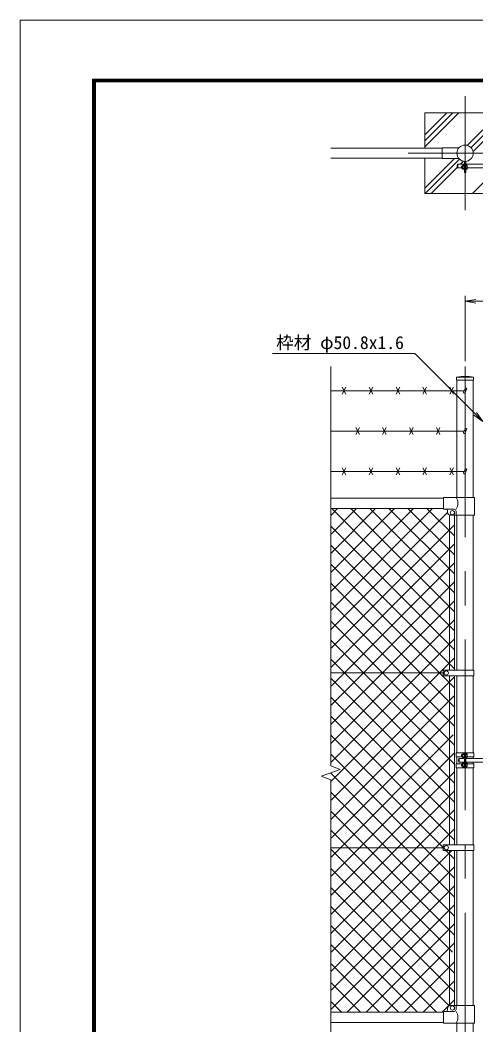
# Model space of a CAD drawing. Units: millimetres, scale not verified. Extents: x -4200 to 4200, y -2970 to 2970.
# Drawn here: x -4200 to -2504, y -768 to 2970 of the extents above; entities that cross this region are included whole.
import ezdxf
from ezdxf.enums import TextEntityAlignment as Align

# ---------------------------------------------------------------- set-up
doc = ezdxf.new("R2010")
doc.units = ezdxf.units.MM
doc.header["$LTSCALE"] = 20
doc.linetypes.add('USER1', pattern=[50.8, 31.75, -6.35, 6.35, -6.35])
for name, color, linetype, lineweight in [('0-2_D-BMK', 2, 'USER1', 13), ('0-3_D-STR1', 1, 'Continuous', 18), ('0-5_D-DCR-HCH', 7, 'Continuous', 9), ('0-6_D-STR3', 3, 'Continuous', 13), ('0-7_0', 7, 'Continuous', 9), ('0-8_D-STR-DIM', 7, 'Continuous', 9), ('0-9_D-STR-TXT', 7, 'Continuous', 9), ('0-A_D-STR2', 7, 'Continuous', 9), ('0-B_D-TTL', 7, 'Continuous', 9)]:
    doc.layers.add(name, color=color, linetype=linetype, lineweight=lineweight)
doc.styles.add('ＭＳ ゴシック', font='')
doc.styles.get('ＭＳ ゴシック').set_extended_font_data('MS Gothic')

# ---------------------------------------------------------------- blocks, each defined once
blk = doc.blocks.new('_Open')
at = {"layer": '0-7_0'}
blk.add_line((-20, 3.33), (0, 0), dxfattribs=at)
blk.add_lwpolyline([(-20, -3.33), (0, 0), (-20, 0)], dxfattribs=at)
blk = doc.blocks.new('MLeader6')
at = {"layer": '0-8_D-STR-DIM'}
blk.add_line((-2501.78, 1510.15), (-2478.21, 1477.16), dxfattribs=at)
for points in [[(-2506.49, 1505.44), (-2731.16, 1730.11), (-3253.23, 1730.11), (-3260.43, 1730.11)], [(-2511.21, 1500.73), (-2478.21, 1477.16), (-2506.49, 1505.44)]]:
    blk.add_lwpolyline(points, dxfattribs=at)

msp = doc.modelspace()

# ---------------------------------------------------------------- linework, layer by layer
at = {"layer": '0-2_D-BMK'}
for p, q in [((-2544.32, 2262.72), (-2544.32, 2686.99)), ((-2332.19, 2474.85), (-2756.45, 2474.85)), ((-2544.32, 1681.52), (-2544.32, -1188.63))]:
    msp.add_line(p, q, dxfattribs=at)
at = {"layer": '0-3_D-STR1'}
for p, q in [((-2629.32, 2493.85), (-3044.32, 2493.85)), ((-2629.32, 2455.85), (-3044.32, 2455.85)), ((-2512.87, 1641.37), (-2575.77, 1641.37)), ((-2575.77, 1641.37), (-2575.77, 1630.37)), ((-2512.87, 1630.37), (-2575.77, 1630.37)), ((-2574.57, 1630.37), (-2574.57, 1194.37)), ((-2514.07, 1630.37), (-2514.07, 1194.37)), ((-2512.87, 1630.37), (-2512.87, 1641.37)), ((-2624.32, 1191.37), (-3044.32, 1191.37)), ((-2624.32, 1153.37), (-3044.32, 1153.37)), ((-2602.82, 1129), (-2602.82, 551.87)), ((-2583.82, 1128.37), (-2583.82, 551.87)), ((-2574.57, 1128.37), (-2574.57, 551.87)), ((-2514.07, 1128.37), (-2514.07, 551.87)), ((-2602.82, 530.87), (-2602.82, -98.13)), ((-2583.82, 530.87), (-2583.82, 209.87)), ((-2574.57, 530.87), (-2574.57, 243.87)), ((-2514.07, 530.87), (-2514.07, 243.87)), ((-2574.57, 228.87), (-2574.57, 203.87)), ((-2514.07, 228.87), (-2514.07, 222.87)), ((-2583.82, 209.87), (-2583.82, -98.13)), ((-2574.57, 209.87), (-2574.57, 203.87)), ((-2574.57, 188.87), (-2574.57, -98.13)), ((-2514.07, 209.87), (-2514.07, 203.87)), ((-2514.07, 188.87), (-2514.07, -98.13)), ((-2602.82, -119.13), (-2602.82, -696.27)), ((-2583.82, -119.13), (-2583.82, -695.63)), ((-2574.57, -119.13), (-2574.57, -695.63)), ((-2514.07, -119.13), (-2514.07, -695.63)), ((-2624.32, -720.63), (-3044.32, -720.63)), ((-2624.32, -758.63), (-3044.32, -758.63)), ((-2574.57, -761.63), (-2574.57, -1158.63)), ((-2514.07, -761.63), (-2514.07, -1158.63))]:
    msp.add_line(p, q, dxfattribs=at)
msp.add_circle((-2544.32, 2474.85), 30.25, dxfattribs=at)
msp.add_arc((-2544.32, 1478.02), 166.35, 79.10214, 100.89786, dxfattribs=at)
at = {"layer": '0-5_D-DCR-HCH'}
for p, q in [((-2694.32, 2498.63), (-2568.1, 2624.85)), ((-2694.32, 2520.73), (-2590.2, 2624.85)), ((-2694.32, 2542.83), (-2612.3, 2624.85)), ((-2534.65, 2504.68), (-2414.47, 2624.85)), ((-2521.2, 2496.03), (-2394.32, 2622.91)), ((-2513.68, 2481.46), (-2394.32, 2600.81)), ((-2694.32, 2345), (-2584.17, 2455.15)), ((-2692.37, 2324.85), (-2564.72, 2452.51)), ((-2561.48, 2433.65), (-2550.92, 2444.21)), ((-2670.28, 2324.85), (-2573.19, 2421.94)), ((-2516.65, 2324.85), (-2420.85, 2420.65))]:
    msp.add_line(p, q, dxfattribs=at)
at = {"layer": '0-6_D-STR3'}
for p, q in [((-2629.32, 2455.15), (-2567.28, 2455.15)), ((-2573.72, 2430.65), (-2573.72, 2423.65)), ((-2570.72, 2433.65), (-2546.67, 2433.65)), ((-2570.72, 2433.65), (-2570.72, 2420.65)), ((-2548.27, 2430.23), (-2553.17, 2430.23)), ((-2548.27, 2431.23), (-2548.27, 2414.23)), ((-2546.67, 2431.23), (-2548.27, 2431.23)), ((-2546.67, 2443.59), (-2546.67, 2402.73)), ((-2544.37, 2443.5), (-2544.37, 2402.73)), ((-2542.07, 2443.58), (-2542.07, 2402.73)), ((-2542.07, 2433.65), (-2413.72, 2433.65)), ((-2542.07, 2431.63), (-2542.07, 2413.83)), ((-2542.07, 2430.23), (-2537.17, 2430.23)), ((-2570.72, 2420.65), (-2558.07, 2420.65)), ((-2558.07, 2426.05), (-2557.4, 2426.73)), ((-2558.07, 2426.05), (-2558.07, 2419.4)), ((-2553.77, 2426.05), (-2558.07, 2426.05)), ((-2553.77, 2419.4), (-2558.07, 2419.4)), ((-2558.07, 2419.4), (-2557.4, 2418.73)), ((-2553.77, 2426.73), (-2557.4, 2426.73)), ((-2557.4, 2426.73), (-2557.4, 2418.73)), ((-2553.77, 2418.73), (-2557.4, 2418.73)), ((-2553.77, 2428.55), (-2553.77, 2416.95)), ((-2548.27, 2426.73), (-2553.17, 2426.73)), ((-2548.27, 2418.73), (-2553.17, 2418.73)), ((-2548.27, 2415.23), (-2553.17, 2415.23)), ((-2546.67, 2414.23), (-2548.27, 2414.23)), ((-2542.07, 2402.73), (-2546.67, 2402.73)), ((-2542.07, 2426.73), (-2537.17, 2426.73)), ((-2542.07, 2418.73), (-2537.17, 2418.73)), ((-2542.07, 2415.23), (-2537.17, 2415.23)), ((-2536.57, 2428.55), (-2536.57, 2416.95)), ((-2536.57, 2420.65), (-2413.72, 2420.65)), ((-3044.32, 1591.37), (-2547.63, 1591.37)), ((-2987.61, 1604.78), (-3001.03, 1577.95)), ((-2987.61, 1577.95), (-3001.03, 1604.78)), ((-2887.61, 1604.78), (-2901.03, 1577.95)), ((-2887.61, 1577.95), (-2901.03, 1604.78)), ((-2787.61, 1604.78), (-2801.03, 1577.95)), ((-2787.61, 1577.95), (-2801.03, 1604.78)), ((-2687.61, 1604.78), (-2701.03, 1577.95)), ((-2687.61, 1577.95), (-2701.03, 1604.78)), ((-2587.61, 1604.78), (-2601.03, 1577.95)), ((-2587.61, 1577.95), (-2601.03, 1604.78)), ((-2543.89, 1599.4), (-2549.84, 1586.64)), ((-2538.45, 1596.86), (-2544.4, 1584.1)), ((-3044.32, 1441.37), (-2547.63, 1441.37)), ((-2937.61, 1454.78), (-2951.03, 1427.95)), ((-2937.61, 1427.95), (-2951.03, 1454.78)), ((-2837.61, 1454.78), (-2851.03, 1427.95)), ((-2837.61, 1427.95), (-2851.03, 1454.78)), ((-2737.61, 1454.78), (-2751.03, 1427.95)), ((-2737.61, 1427.95), (-2751.03, 1454.78)), ((-2637.61, 1454.78), (-2651.03, 1427.95)), ((-2637.61, 1427.95), (-2651.03, 1454.78)), ((-2543.89, 1449.4), (-2549.84, 1436.64)), ((-2538.45, 1446.86), (-2544.4, 1434.1)), ((-3044.32, 1291.37), (-2547.63, 1291.37)), ((-2987.61, 1304.78), (-3001.03, 1277.95)), ((-2987.61, 1277.95), (-3001.03, 1304.78)), ((-2887.61, 1304.78), (-2901.03, 1277.95)), ((-2887.61, 1277.95), (-2901.03, 1304.78)), ((-2787.61, 1304.78), (-2801.03, 1277.95)), ((-2787.61, 1277.95), (-2801.03, 1304.78)), ((-2687.61, 1304.78), (-2701.03, 1277.95)), ((-2687.61, 1277.95), (-2701.03, 1304.78)), ((-2587.61, 1304.78), (-2601.03, 1277.95)), ((-2587.61, 1277.95), (-2601.03, 1304.78)), ((-2543.89, 1299.4), (-2549.84, 1286.64)), ((-2538.45, 1296.86), (-2544.4, 1284.1)), ((-2509.62, 1194.37), (-2624.32, 1194.37)), ((-2624.32, 1150.37), (-2624.32, 1194.37)), ((-2509.62, 1128.37), (-2509.62, 1194.37)), ((-2584.72, 1150.37), (-2624.32, 1150.37)), ((-2609.32, 1138.37), (-2609.32, 1143.37)), ((-2509.62, 1128.37), (-2599.32, 1128.37)), ((-2577.72, 1128.37), (-2577.72, 1143.37)), ((-2626.32, 541.37), (-3044.32, 541.37)), ((-2626.32, 530.87), (-2626.32, 551.87)), ((-2626.32, 551.87), (-2511.52, 551.87)), ((-2626.32, 530.87), (-2511.52, 530.87)), ((-2511.52, 530.87), (-2511.52, 551.87)), ((-2576.87, 243.87), (-2511.77, 243.87)), ((-2576.87, 243.87), (-2576.87, 228.87)), ((-2576.87, 228.87), (-2553.72, 228.87)), ((-2558.02, 237.19), (-2557.35, 237.87)), ((-2558.02, 237.19), (-2558.02, 230.54)), ((-2553.72, 237.19), (-2558.02, 237.19)), ((-2558.02, 230.54), (-2557.35, 229.87)), ((-2553.72, 230.54), (-2558.02, 230.54)), ((-2553.72, 237.87), (-2557.35, 237.87)), ((-2557.35, 237.87), (-2557.35, 229.87)), ((-2553.72, 229.87), (-2557.35, 229.87)), ((-2553.72, 239.69), (-2553.72, 228.09)), ((-2548.22, 241.37), (-2553.12, 241.37)), ((-2548.22, 237.87), (-2553.12, 237.87)), ((-2548.22, 229.87), (-2553.12, 229.87)), ((-2548.22, 226.37), (-2553.12, 226.37)), ((-2546.62, 242.37), (-2548.22, 242.37)), ((-2548.22, 242.37), (-2548.22, 225.37)), ((-2546.62, 225.37), (-2548.22, 225.37)), ((-2546.62, 243.87), (-2546.62, 188.87)), ((-2544.32, 243.87), (-2544.32, 188.87)), ((-2542.02, 243.87), (-2542.02, 188.87)), ((-2542.02, 242.77), (-2542.02, 224.97)), ((-2542.02, 241.37), (-2537.12, 241.37)), ((-2542.02, 237.87), (-2537.12, 237.87)), ((-2542.02, 229.87), (-2537.12, 229.87)), ((-2542.02, 226.37), (-2537.12, 226.37)), ((-2536.52, 239.69), (-2536.52, 228.09)), ((-2536.52, 228.87), (-2511.77, 228.87)), ((-2511.77, 243.87), (-2511.77, 228.87)), ((-2576.87, 203.87), (-2553.72, 203.87)), ((-2576.87, 188.87), (-2576.87, 203.87)), ((-2576.87, 188.87), (-2511.77, 188.87)), ((-2568.92, 219.87), (-2568.92, 212.87)), ((-2565.92, 222.87), (-2546.62, 222.87)), ((-2565.92, 222.87), (-2565.92, 209.87)), ((-2565.92, 209.87), (-2546.62, 209.87)), ((-2558.02, 202.19), (-2557.35, 202.87)), ((-2553.72, 202.19), (-2558.02, 202.19)), ((-2558.02, 195.54), (-2558.02, 202.19)), ((-2553.72, 195.54), (-2558.02, 195.54)), ((-2558.02, 195.54), (-2557.35, 194.87)), ((-2557.35, 194.87), (-2557.35, 202.87)), ((-2553.72, 202.87), (-2557.35, 202.87)), ((-2553.72, 194.87), (-2557.35, 194.87)), ((-2553.72, 193.05), (-2553.72, 204.65)), ((-2548.22, 206.37), (-2553.12, 206.37)), ((-2548.22, 202.87), (-2553.12, 202.87)), ((-2548.22, 194.87), (-2553.12, 194.87)), ((-2548.22, 191.37), (-2553.12, 191.37)), ((-2548.22, 190.37), (-2548.22, 207.37)), ((-2546.62, 207.37), (-2548.22, 207.37)), ((-2546.62, 190.37), (-2548.22, 190.37)), ((-2542.02, 222.87), (-2413.67, 222.87)), ((-2542.02, 209.87), (-2413.67, 209.87)), ((-2542.02, 206.37), (-2537.12, 206.37)), ((-2542.02, 202.87), (-2537.12, 202.87)), ((-2542.02, 194.87), (-2537.12, 194.87)), ((-2542.02, 191.37), (-2537.12, 191.37)), ((-2536.62, 203.87), (-2511.77, 203.87)), ((-2536.52, 204.69), (-2536.52, 193.09)), ((-2511.77, 188.87), (-2511.77, 203.87)), ((-2626.32, -108.63), (-3044.32, -108.63)), ((-2626.32, -119.13), (-2626.32, -98.13)), ((-2626.32, -98.13), (-2511.52, -98.13)), ((-2511.52, -119.13), (-2511.52, -98.13)), ((-2626.32, -119.13), (-2511.52, -119.13)), ((-2609.32, -705.63), (-2609.32, -710.63)), ((-2508.62, -695.63), (-2599.32, -695.63)), ((-2577.72, -695.63), (-2577.72, -710.63)), ((-2508.62, -695.63), (-2508.62, -761.63)), ((-2584.72, -717.63), (-2624.32, -717.63)), ((-2624.32, -717.63), (-2624.32, -761.63)), ((-2508.62, -761.63), (-2624.32, -761.63))]:
    msp.add_line(p, q, dxfattribs=at)
msp.add_lwpolyline([(-2629.32, 2455.15), (-2629.32, 2494.55), (-2567.28, 2494.55)], dxfattribs=at)
for centre in [(-2591.32, 1137.37), (-2614.32, 541.37), (-2614.32, -108.63), (-2591.32, -704.63)]:
    msp.add_circle(centre, 8, dxfattribs=at)
for centre, radius, start, end in [((-2570.72, 2430.65), 3, 90, 180), ((-2550.92, 2428.48), 2.85, 142.09851, 217.90149), ((-2539.42, 2428.48), 2.85, 322.09851, 37.90149), ((-2570.72, 2423.65), 3, 180, 270), ((-2540.14, 2422.73), 13.63, 162.93847, 197.06153), ((-2550.92, 2416.98), 2.85, 142.14171, 217.85829), ((-2550.21, 2422.73), 13.63, 342.93847, 17.06153), ((-2539.42, 2416.98), 2.85, 322.14171, 37.85829), ((-2547.12, 1585.37), 3, 154.99707, 334.99524), ((-2541.17, 1598.13), 3, 334.99524, 154.99707), ((-2547.12, 1435.37), 3, 154.99707, 334.99524), ((-2541.17, 1448.13), 3, 334.99524, 154.99707), ((-2547.12, 1285.37), 3, 154.99707, 334.99524), ((-2541.17, 1298.13), 3, 334.99524, 154.99707), ((-2611.94, 1172.37), 40.68, 327.25964, 32.74036), ((-2616.32, 1143.37), 7, 0, 90), ((-2599.32, 1138.37), 10, 180, 270), ((-2584.72, 1143.37), 7, 0, 90), ((-2550.87, 239.62), 2.85, 142.09851, 217.90149), ((-2540.09, 233.87), 13.63, 162.93847, 197.06153), ((-2550.87, 228.12), 2.85, 142.14171, 217.85829), ((-2550.16, 233.87), 13.63, 342.93847, 17.06153), ((-2539.37, 239.62), 2.85, 322.09851, 37.90149), ((-2539.37, 228.12), 2.85, 322.14171, 37.85829), ((-2565.92, 219.87), 3, 90, 180), ((-2565.92, 212.87), 3, 180, 270), ((-2550.87, 204.62), 2.85, 142.14171, 217.85829), ((-2540.09, 198.87), 13.63, 162.93847, 197.06153), ((-2550.87, 193.12), 2.85, 142.09851, 217.90149), ((-2550.16, 198.87), 13.63, 342.93847, 17.06153), ((-2539.37, 204.62), 2.85, 322.09851, 37.90149), ((-2539.37, 193.12), 2.85, 322.14171, 37.85829), ((-2599.32, -705.63), 10, 90, 180), ((-2616.32, -710.63), 7, 270, 0), ((-2584.72, -710.63), 7, 270, 0), ((-2611.94, -739.63), 40.68, 327.25964, 32.74036)]:
    msp.add_arc(centre, radius, start, end, dxfattribs=at)
at = {"layer": '0-7_0'}
for p in [(-2694.32, 2493.85), (-2394.32, 2624.85)]:
    msp.add_line(p, (-2694.32, 2624.85), dxfattribs=at)
msp.add_lwpolyline([(-2394.32, 2324.85), (-2694.32, 2324.85), (-2694.32, 2455.85)], dxfattribs=at)
at = {"layer": '0-8_D-STR-DIM'}
for p, q in [((-2544.32, 1701.52), (-2544.32, 1944.03)), ((-2504.32, 1924.03), (-1584.32, 1924.03)), ((-3044.32, 1681.52), (-3044.32, 195.59)), ((-3009.08, 182.77), (-3044.32, 195.59)), ((-3079.56, 157.12), (-3009.08, 182.77)), ((-3044.32, 144.29), (-3079.56, 157.12)), ((-3044.32, 144.29), (-3044.32, -915.94))]:
    msp.add_line(p, q, dxfattribs=at)
at = {"layer": '0-A_D-STR2'}
for p, q in [((-3044.32, 773.91), (-2664.87, 1153.37)), ((-3044.32, 844.62), (-2735.58, 1153.37)), ((-3044.32, 915.34), (-2806.29, 1153.37)), ((-3044.32, 986.05), (-2877, 1153.37)), ((-3044.32, 1056.76), (-2947.71, 1153.37)), ((-3044.32, 1127.47), (-3018.42, 1153.37)), ((-3044.32, 703.2), (-2609.32, 1138.2)), ((-2583.82, 697.64), (-3039.55, 1153.37)), ((-2583.82, 768.35), (-2968.84, 1153.37)), ((-2583.82, 839.06), (-2898.13, 1153.37)), ((-2583.82, 909.77), (-2827.42, 1153.37)), ((-2583.82, 980.48), (-2756.71, 1153.37)), ((-2583.82, 1051.19), (-2686, 1153.37)), ((-3044.32, 632.49), (-2583.82, 1092.99)), ((-2583.82, 626.93), (-3044.32, 1087.43)), ((-3044.32, 561.78), (-2583.82, 1022.28)), ((-2583.82, 556.21), (-3044.32, 1016.71)), ((-3044.32, 491.07), (-2583.82, 951.57)), ((-2583.82, 485.5), (-3044.32, 946)), ((-3044.32, 420.36), (-2583.82, 880.86)), ((-2583.82, 414.79), (-3044.32, 875.29)), ((-3044.32, 349.65), (-2583.82, 810.15)), ((-2583.82, 344.08), (-3044.32, 804.58)), ((-3044.32, 278.94), (-2583.82, 739.44)), ((-2583.82, 273.37), (-3044.32, 733.87)), ((-3044.32, 208.23), (-2583.82, 668.73)), ((-2583.82, 202.66), (-3044.32, 663.16)), ((-3044.32, 137.52), (-2583.82, 598.02)), ((-2583.82, 131.95), (-3044.32, 592.45)), ((-3044.32, 66.81), (-2583.82, 527.31)), ((-2583.82, 61.24), (-3044.32, 521.74)), ((-3044.32, -3.9), (-2584.35, 456.07)), ((-2583.82, -9.47), (-3044.32, 451.03)), ((-3044.32, -74.61), (-2583.82, 385.89)), ((-2583.82, -80.18), (-3044.32, 380.32)), ((-3044.32, -145.33), (-2588.14, 310.85)), ((-2626.32, -108.4), (-3044.32, 309.61)), ((-3044.32, -216.04), (-2583.82, 244.46)), ((-2583.82, -221.6), (-3044.32, 238.9)), ((-2583.82, -292.31), (-3045.61, 169.47)), ((-3044.32, -286.75), (-2583.82, 173.75)), ((-3044.32, -357.46), (-2583.82, 103.04)), ((-2583.82, -363.02), (-3044.32, 97.48)), ((-3044.32, -428.17), (-2583.82, 32.33)), ((-2583.82, -433.73), (-3044.32, 26.77)), ((-3044.32, -498.88), (-2583.82, -38.38)), ((-2591.63, -496.64), (-3044.32, -43.95)), ((-2583.82, -575.16), (-3044.32, -114.66)), ((-3044.32, -569.59), (-2593.86, -119.13)), ((-2583.82, -150.89), (-2615.58, -119.13)), ((-3044.32, -640.3), (-2583.82, -179.8)), ((-2583.82, -645.87), (-3044.32, -185.37)), ((-3044.32, -711.01), (-2583.82, -250.51)), ((-2603.74, -696.66), (-3044.32, -256.08)), ((-2650.48, -720.63), (-3044.32, -326.79)), ((-2983.23, -720.63), (-2583.82, -321.22)), ((-2721.19, -720.63), (-3044.32, -397.5)), ((-2912.52, -720.63), (-2583.82, -391.93)), ((-2791.9, -720.63), (-3044.32, -468.21)), ((-2841.81, -720.63), (-2583.82, -462.64)), ((-2862.61, -720.63), (-3044.32, -538.92)), ((-2771.1, -720.63), (-2583.82, -533.35)), ((-2933.32, -720.63), (-3044.32, -609.63)), ((-2700.39, -720.63), (-2583.82, -604.06)), ((-3004.03, -720.63), (-3044.32, -680.34)), ((-2629.68, -720.63), (-2583.82, -674.77))]:
    msp.add_line(p, q, dxfattribs=at)
at = {"layer": '0-B_D-TTL', "color": 2, "lineweight": 18}
msp.add_lwpolyline([(-4200, 2970), (4200, 2970), (4200, -2970), (-4200, -2970)], close=True, dxfattribs=at)
at = {"layer": '0-B_D-TTL'}
for points in [[(-3930, 2750), (3930, 2750), (3930, -2750), (-3930, -2750)], [(-3927.5, 2747.5), (3927.5, 2747.5), (3927.5, -2747.5), (-3927.5, -2747.5)], [(-3925, 2745), (3925, 2745), (3925, -2745), (-3925, -2745)], [(-3922.5, 2742.5), (3922.5, 2742.5), (3922.5, -2742.5), (-3922.5, -2742.5)], [(-3920, 2740), (3920, 2740), (3920, -2740), (-3920, -2740)]]:
    msp.add_lwpolyline(points, close=True, dxfattribs=at)

# ---------------------------------------------------------------- block references
at = {"layer": '0-8_D-STR-DIM', "xscale": 2, "yscale": 2, "rotation": 180}
msp.add_blockref('_Open', (-2544.32, 1924.03), dxfattribs=at)
at = {"layer": '0-8_D-STR-DIM'}
msp.add_blockref('MLeader6', (0, 0), dxfattribs=at)

# ---------------------------------------------------------------- texts
at = {"layer": '0-9_D-STR-TXT', "style": 'ＭＳ ゴシック'}
msp.add_text('枠材 φ50.8x1.6', height=48.09, dxfattribs=at).set_placement((-3247.29, 1731.88), align=Align.BOTTOM_LEFT)

doc.saveas('drawing.dxf')
